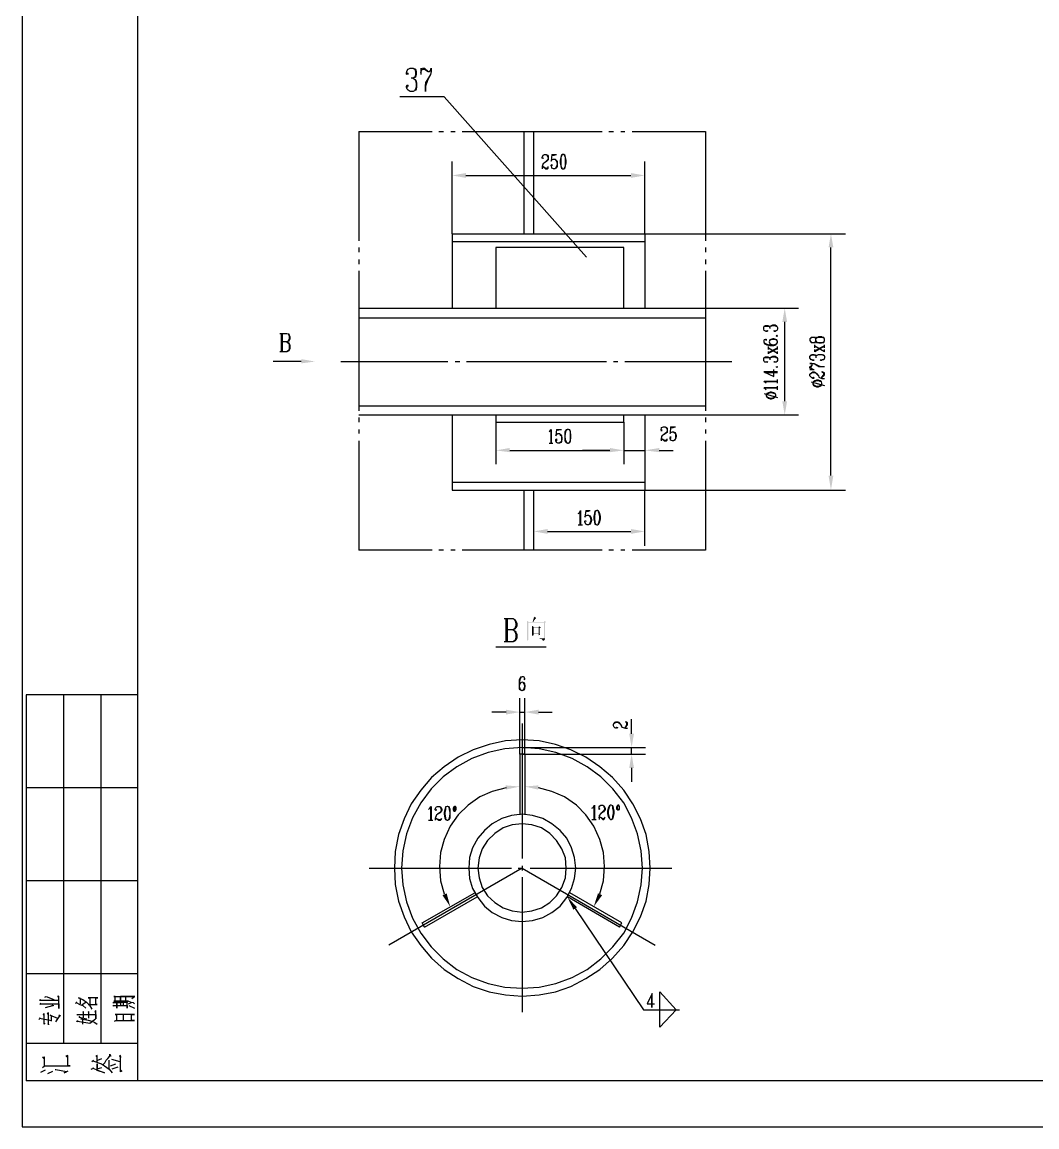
# Model space of a CAD drawing. Extents: x 51 to 246, y 3 to 417.
# Drawn here: x 51 to 122.6, y 3.3 to 81.2 of the extents above; entities that cross this region are included whole.
import ezdxf

# ---------------------------------------------------------------- set-up
doc = ezdxf.new("R2010")
doc.units = 0
doc.header["$MEASUREMENT"] = 0
doc.layers.add('_____1', color=160, linetype='Continuous')

msp = doc.modelspace()

# ---------------------------------------------------------------- hatches: boundary and pattern name
at = {"layer": '_____1'}
for points in [[(82.296, 70.527), (82.296, 70.188), (81.322, 70.358)], [(93.938, 70.527), (93.938, 70.188), (94.911, 70.358)], [(107.865, 65.278), (108.204, 65.278), (108.035, 66.251)], [(104.606, 60.028), (104.944, 60.028), (104.775, 61.002)], [(70.697, 57.404), (70.697, 57.107), (71.67, 57.234)], [(104.606, 54.44), (104.944, 54.44), (104.775, 53.467)], [(85.386, 51.138), (85.386, 50.842), (84.413, 50.969)], [(92.456, 51.138), (92.456, 50.842), (93.43, 50.969)], [(92.456, 51.138), (92.456, 50.842), (93.43, 50.969)], [(95.927, 51.138), (95.927, 50.842), (94.911, 50.969)], [(107.865, 49.191), (108.204, 49.191), (108.035, 48.175)], [(88.053, 45.423), (88.053, 45.085), (87.08, 45.254)], [(93.938, 45.423), (93.938, 45.085), (94.911, 45.254)], [(87.122, 39.243), (87.122, 39.2), (87.08, 39.158), (87.08, 39.073), (87.037, 39.031), (87.037, 38.946), (86.995, 38.862), (87.037, 38.862), (87.08, 38.904), (87.08, 38.946), (87.164, 39.031), (87.164, 39.073), (87.207, 39.073), (87.207, 39.116), (87.249, 39.116), (87.249, 39.158)], [(86.614, 38.946), (86.614, 38.862), (87.799, 38.819), (87.799, 37.761), (87.757, 37.719), (87.715, 37.719), (87.884, 37.719), (87.884, 38.819), (87.969, 38.862), (86.741, 38.862)], [(86.614, 38.862), (86.614, 37.549), (86.699, 37.592), (86.699, 38.819), (87.799, 38.819)], [(87.842, 38.946), (87.799, 38.862), (86.741, 38.862), (87.969, 38.862)], [(86.953, 38.608), (86.953, 38.481), (87.418, 38.481), (87.418, 38.1), (86.953, 38.1), (86.953, 37.888), (87.08, 37.93), (87.08, 38.057), (87.503, 38.057), (87.503, 38.438), (87.588, 38.481), (87.08, 38.523)], [(86.953, 38.481), (86.953, 38.1), (87.08, 38.1), (87.08, 38.481), (87.418, 38.481)], [(87.461, 38.565), (87.418, 38.523), (87.08, 38.523), (87.588, 38.481)], [(87.503, 38.057), (87.418, 38.057), (87.418, 37.93), (87.545, 37.973), (87.503, 38.015)], [(85.132, 32.681), (85.132, 32.342), (86.106, 32.512)], [(87.418, 32.681), (87.418, 32.342), (86.445, 32.512)], [(93.811, 30.988), (94.149, 30.988), (93.98, 30.014)], [(93.811, 28.575), (94.149, 28.575), (93.98, 29.548)], [(85.09, 27.347), (85.132, 27.051), (86.106, 27.262)], [(87.418, 27.347), (87.376, 27.051), (86.445, 27.262)], [(80.941, 19.727), (80.645, 19.6), (81.195, 18.796)], [(91.609, 19.727), (91.906, 19.6), (91.313, 18.796)], [(89.874, 18.584), (90.128, 18.753), (89.45, 19.473)]]:
    msp.add_hatch(color=7, dxfattribs=at).paths.add_polyline_path(points, is_closed=False)
msp.add_hatch(color=7, dxfattribs=at).paths.add_polyline_path([(87.503, 37.719), (87.503, 37.676), (87.63, 37.676), (87.63, 37.634), (87.672, 37.634), (87.715, 37.592), (87.715, 37.549), (87.799, 37.549), (87.842, 37.592), (87.842, 37.634), (87.884, 37.634), (87.884, 37.719)])

# ---------------------------------------------------------------- linework, layer by layer
at = {"layer": '_____1', "color": 7}
for p, q in [((51.012, 417.025), (51.012, 3.259)), ((79.121, 77.935), (79.121, 77.47)), ((80.772, 75.903), (77.639, 75.903)), ((90.805, 64.6), (80.772, 75.903)), ((74.761, 73.448), (74.761, 65.743)), ((74.761, 73.448), (79.925, 73.448)), ((80.391, 73.448), (80.73, 73.448)), ((81.238, 73.448), (81.534, 73.448)), ((82.042, 73.448), (91.906, 73.448)), ((86.402, 66.251), (86.402, 73.448)), ((87.08, 66.251), (87.08, 73.448)), ((92.371, 73.448), (92.71, 73.448)), ((93.218, 73.448), (93.514, 73.448)), ((94.022, 73.448), (99.187, 73.448)), ((99.187, 73.448), (99.187, 65.743)), ((88.35, 71.839), (88.688, 71.839)), ((81.322, 66.251), (81.322, 71.331)), ((94.911, 66.251), (94.911, 71.331)), ((82.296, 70.358), (93.938, 70.358)), ((81.322, 66.251), (81.322, 61.002)), ((81.322, 66.251), (94.911, 66.251)), ((94.911, 66.251), (94.911, 61.002)), ((94.911, 66.251), (109.051, 66.251)), ((81.322, 65.701), (94.911, 65.701)), ((74.761, 65.278), (74.761, 64.939)), ((93.43, 61.002), (93.43, 65.278)), ((99.187, 65.278), (99.187, 64.939)), ((108.035, 49.191), (108.035, 65.278)), ((74.761, 64.431), (74.761, 64.092)), ((99.187, 64.431), (99.187, 64.092)), ((74.761, 63.627), (74.761, 53.763)), ((99.187, 63.627), (99.187, 53.763)), ((74.761, 61.002), (99.187, 61.002)), ((99.187, 61.002), (105.749, 61.002)), ((74.761, 60.325), (99.187, 60.325)), ((104.775, 54.44), (104.775, 60.028)), ((69.3, 57.912), (69.3, 59.224)), ((69.342, 59.224), (69.342, 57.912)), ((103.632, 58.081), (103.632, 58.293)), ((103.632, 57.869), (104.267, 58.208)), ((103.632, 58.208), (104.267, 57.827)), ((103.632, 57.827), (104.267, 58.166)), ((103.632, 57.785), (103.632, 57.954)), ((104.267, 58.081), (104.267, 58.293)), ((104.267, 57.785), (104.267, 57.954)), ((106.892, 58.208), (106.892, 58.42)), ((106.892, 58.335), (107.569, 57.954)), ((106.892, 57.912), (106.892, 58.081)), ((107.569, 58.208), (107.569, 58.42)), ((107.569, 57.912), (107.569, 58.081)), ((70.697, 57.234), (68.707, 57.234)), ((73.491, 57.234), (81.026, 57.234)), ((81.534, 57.234), (81.873, 57.234)), ((82.338, 57.234), (92.202, 57.234)), ((92.71, 57.234), (93.006, 57.234)), ((93.514, 57.234), (101.05, 57.234)), ((103.378, 56.472), (104.267, 56.472)), ((106.553, 56.684), (106.849, 56.684)), ((104.267, 55.71), (104.267, 55.964)), ((104.267, 55.245), (104.267, 55.499)), ((106.638, 55.795), (107.569, 55.541)), ((103.336, 54.991), (104.267, 54.694)), ((74.761, 54.102), (99.187, 54.102)), ((74.761, 53.467), (99.187, 53.467)), ((74.761, 53.297), (74.761, 52.959)), ((84.413, 53.467), (84.413, 52.959)), ((93.43, 52.959), (93.43, 53.467)), ((94.911, 53.467), (94.911, 48.175)), ((94.911, 53.467), (94.911, 49.995)), ((99.187, 53.467), (105.749, 53.467)), ((99.187, 53.297), (99.187, 52.959)), ((74.761, 52.451), (74.761, 52.154)), ((84.413, 52.959), (93.43, 52.959)), ((84.413, 52.959), (84.413, 49.995)), ((88.688, 52.451), (89.027, 52.451)), ((93.43, 52.959), (93.43, 49.995)), ((93.43, 52.959), (93.43, 49.995)), ((96.732, 52.62), (97.07, 52.62)), ((99.187, 52.451), (99.187, 52.154)), ((74.761, 51.646), (74.761, 43.942)), ((88.18, 51.477), (88.434, 51.477)), ((99.187, 51.646), (99.187, 43.942)), ((85.386, 50.969), (92.456, 50.969)), ((92.456, 50.969), (90.509, 50.969)), ((93.43, 50.969), (94.911, 50.969)), ((95.927, 50.969), (96.901, 50.969)), ((81.322, 48.725), (94.911, 48.725)), ((86.402, 43.942), (86.402, 48.175)), ((87.08, 43.942), (87.08, 48.175)), ((90.339, 46.693), (90.339, 45.72)), ((90.763, 46.735), (91.059, 46.735)), ((88.053, 45.254), (93.938, 45.254)), ((90.212, 45.72), (90.509, 45.72)), ((79.925, 43.942), (74.761, 43.942)), ((80.73, 43.942), (80.391, 43.942)), ((81.534, 43.942), (81.238, 43.942)), ((91.906, 43.942), (82.042, 43.942)), ((92.71, 43.942), (92.371, 43.942)), ((93.514, 43.942), (93.218, 43.942)), ((99.187, 43.942), (94.022, 43.942)), ((85.132, 37.465), (85.132, 39.116)), ((85.217, 39.116), (85.217, 37.465)), ((84.413, 37.126), (87.969, 37.126)), ((51.308, 33.739), (51.308, 6.519)), ((59.182, 33.739), (51.308, 33.739)), ((53.933, 33.739), (53.933, 9.144)), ((56.557, 33.739), (56.557, 9.144)), ((86.106, 29.548), (86.106, 33.485)), ((86.445, 29.548), (86.445, 33.485)), ((85.132, 32.512), (84.116, 32.512)), ((86.106, 32.512), (86.445, 32.512)), ((87.418, 32.512), (88.392, 32.512)), ((93.98, 30.988), (93.98, 32.004)), ((86.275, 31.707), (86.275, 22.182)), ((86.275, 30.014), (94.954, 30.014)), ((93.98, 29.548), (93.98, 30.014)), ((86.275, 29.548), (94.954, 29.548)), ((86.445, 29.548), (86.445, 25.273)), ((93.98, 28.575), (93.98, 27.601)), ((59.182, 27.178), (51.308, 27.178)), ((79.798, 25.823), (79.798, 24.892)), ((91.313, 25.908), (91.313, 24.934)), ((91.186, 24.934), (91.482, 24.934)), ((79.671, 24.892), (79.968, 24.892)), ((75.48, 21.505), (85.513, 21.505)), ((86.275, 21.505), (76.877, 16.086)), ((85.979, 21.505), (86.318, 21.505)), ((86.275, 21.674), (86.275, 21.335)), ((86.275, 21.505), (95.631, 16.086)), ((86.826, 21.505), (96.816, 21.505)), ((59.182, 20.616), (51.308, 20.616)), ((86.275, 20.87), (86.275, 11.345)), ((79.206, 17.653), (82.931, 19.769)), ((79.375, 17.356), (83.1, 19.473)), ((93.133, 17.356), (89.45, 19.473)), ((90.001, 18.669), (94.827, 11.514)), ((79.375, 17.356), (79.206, 17.653)), ((59.182, 14.054), (51.308, 14.054)), ((95.377, 12.573), (95.377, 11.684)), ((95.97, 10.287), (95.97, 12.784)), ((55.245, 11.895), (55.499, 12.065)), ((57.404, 11.98), (57.489, 12.065)), ((58.166, 11.768), (58.166, 12.022)), ((58.505, 11.938), (58.716, 12.022)), ((58.547, 11.81), (58.928, 11.641)), ((58.759, 12.319), (58.928, 12.446)), ((94.827, 11.514), (97.367, 11.514)), ((59.182, 9.144), (51.308, 9.144)), ((56.346, 7.958), (56.642, 8.085)), ((57.15, 7.366), (57.15, 7.958)), ((57.319, 8.043), (57.912, 7.874)), ((52.324, 7.112), (52.663, 7.281)), ((52.451, 7.45), (52.578, 7.535)), ((52.832, 7.027), (53.171, 7.196)), ((57.235, 7.577), (57.616, 7.704)), ((57.362, 7.366), (57.785, 7.493)), ((59.182, 6.519), (51.308, 6.519)), ((51.012, 3.259), (245.872, 3.259))]:
    msp.add_line(p, q, dxfattribs=at)
for points in [[(242.612, 6.519), (59.182, 6.519), (59.182, 413.766)], [(78.147, 77.597), (78.232, 77.512), (78.147, 77.47), (78.105, 77.512), (78.105, 77.597), (78.147, 77.766), (78.232, 77.851), (78.359, 77.935), (78.571, 77.935), (78.74, 77.851), (78.782, 77.681), (78.782, 77.47), (78.74, 77.3), (78.571, 77.216), (78.444, 77.216)], [(78.571, 77.935), (78.698, 77.851), (78.74, 77.681), (78.74, 77.47), (78.698, 77.3), (78.571, 77.216), (78.698, 77.131), (78.782, 77.004), (78.825, 76.835), (78.825, 76.581), (78.782, 76.454), (78.74, 76.369), (78.571, 76.284), (78.359, 76.284), (78.232, 76.369), (78.147, 76.454), (78.105, 76.581), (78.105, 76.665), (78.147, 76.75), (78.232, 76.665), (78.147, 76.581)], [(79.121, 77.597), (79.163, 77.766), (79.248, 77.935), (79.375, 77.935), (79.629, 77.681), (79.714, 77.681), (79.798, 77.766), (79.841, 77.935)], [(79.841, 77.935), (79.841, 77.681), (79.798, 77.47), (79.587, 77.046), (79.46, 76.665), (79.46, 76.284)], [(79.163, 77.766), (79.248, 77.851), (79.375, 77.851), (79.629, 77.681)], [(79.798, 77.47), (79.544, 77.046), (79.46, 76.919), (79.417, 76.665), (79.417, 76.284)], [(78.74, 77.046), (78.782, 76.835), (78.782, 76.581), (78.74, 76.454), (78.698, 76.369)], [(87.715, 71.628), (87.757, 71.585), (87.715, 71.543), (87.672, 71.585), (87.672, 71.628), (87.757, 71.797), (87.842, 71.839), (87.969, 71.839), (88.053, 71.797), (88.096, 71.712), (88.096, 71.458), (88.011, 71.374), (87.842, 71.247), (87.757, 71.204), (87.715, 71.12), (87.672, 70.993), (87.672, 70.823)], [(87.969, 71.839), (88.011, 71.797), (88.096, 71.628), (88.096, 71.543), (88.053, 71.458), (87.842, 71.247)], [(88.35, 71.839), (88.307, 71.374), (88.35, 71.458), (88.477, 71.501), (88.561, 71.501), (88.646, 71.458), (88.731, 71.374), (88.731, 70.993), (88.646, 70.866), (88.561, 70.823), (88.477, 70.823), (88.35, 70.866), (88.35, 70.95), (88.307, 71.035), (88.307, 71.077), (88.35, 71.12), (88.35, 71.035)], [(88.35, 71.797), (88.519, 71.797), (88.688, 71.839)], [(89.112, 71.839), (89.027, 71.797), (88.985, 71.628), (88.942, 71.416), (88.942, 71.247), (88.985, 71.035), (89.027, 70.866), (89.112, 70.823), (89.196, 70.823), (89.281, 70.866), (89.323, 71.035), (89.366, 71.247), (89.366, 71.416), (89.323, 71.628), (89.281, 71.797), (89.196, 71.839), (89.112, 71.839), (89.069, 71.797), (88.985, 71.628), (88.985, 71.035), (89.069, 70.866), (89.112, 70.823)], [(89.196, 70.823), (89.239, 70.866), (89.323, 71.035), (89.323, 71.628), (89.239, 71.797)], [(87.672, 70.95), (87.715, 70.993), (87.757, 70.993), (87.926, 70.866), (88.011, 70.866), (88.096, 70.95), (88.096, 70.993)], [(87.757, 70.993), (87.926, 70.823), (88.053, 70.823), (88.096, 70.866), (88.096, 70.993)], [(88.561, 71.501), (88.688, 71.374), (88.731, 71.204), (88.731, 71.12), (88.688, 70.993), (88.604, 70.866), (88.561, 70.823)], [(93.43, 65.278), (84.413, 65.278), (84.413, 61.002)], [(69.173, 59.224), (69.681, 59.224), (69.808, 59.182), (69.85, 59.097), (69.892, 58.97), (69.892, 58.843), (69.808, 58.674), (69.681, 58.631)], [(69.681, 59.224), (69.765, 59.182), (69.808, 59.097), (69.85, 58.97), (69.85, 58.843), (69.765, 58.674), (69.681, 58.631), (69.342, 58.631)], [(103.293, 59.647), (103.336, 59.732), (103.674, 59.732), (103.717, 59.647), (103.759, 59.732), (103.844, 59.774), (103.928, 59.817), (104.098, 59.817), (104.182, 59.774), (104.225, 59.732), (104.267, 59.647), (104.267, 59.52), (104.225, 59.435), (104.182, 59.393), (104.098, 59.351), (104.055, 59.351), (104.013, 59.393), (104.055, 59.435), (104.098, 59.393)], [(103.463, 59.393), (103.505, 59.435), (103.59, 59.393), (103.505, 59.351), (103.463, 59.351), (103.378, 59.393), (103.336, 59.435), (103.293, 59.52), (103.293, 59.647), (103.336, 59.732), (103.42, 59.774), (103.59, 59.774), (103.674, 59.732), (103.717, 59.647), (103.717, 59.563)], [(103.801, 59.732), (103.928, 59.774), (104.098, 59.774), (104.182, 59.732), (104.225, 59.732)], [(69.681, 58.631), (69.808, 58.547), (69.85, 58.504), (69.892, 58.377), (69.892, 58.166), (69.85, 58.038), (69.808, 57.996), (69.681, 57.912), (69.173, 57.912)], [(69.681, 58.631), (69.808, 58.504), (69.85, 58.377), (69.85, 58.166), (69.808, 58.038), (69.681, 57.912)], [(103.42, 58.758), (103.505, 58.758), (103.463, 58.801), (103.42, 58.801), (103.336, 58.758), (103.293, 58.716), (103.293, 58.631), (103.336, 58.504), (103.505, 58.42), (103.717, 58.377), (104.013, 58.377), (104.14, 58.42), (104.225, 58.504), (104.267, 58.589), (104.267, 58.631), (104.225, 58.758), (104.14, 58.801), (104.013, 58.843), (103.928, 58.843), (103.801, 58.801), (103.717, 58.758), (103.674, 58.631), (103.717, 58.504), (103.801, 58.462), (103.928, 58.42)], [(103.293, 58.631), (103.336, 58.547), (103.505, 58.462), (103.717, 58.42), (104.013, 58.42), (104.14, 58.462), (104.225, 58.504), (104.267, 58.589)], [(104.267, 58.631), (104.225, 58.716), (104.14, 58.758), (104.013, 58.801), (103.928, 58.801), (103.801, 58.758), (103.717, 58.716)], [(106.553, 58.716), (106.638, 58.589), (106.934, 58.589), (106.976, 58.716), (106.976, 58.843), (106.934, 58.928), (106.638, 58.928), (106.553, 58.843), (106.553, 58.716), (106.638, 58.631), (106.722, 58.589), (106.849, 58.589), (106.934, 58.631), (106.976, 58.716)], [(106.976, 58.843), (106.934, 58.885), (106.849, 58.928), (106.722, 58.928), (106.553, 58.843)], [(106.976, 58.716), (107.019, 58.589), (107.103, 58.589), (107.188, 58.547), (107.357, 58.547), (107.442, 58.589), (107.527, 58.589), (107.569, 58.716), (107.569, 58.843), (107.527, 58.928), (107.442, 58.928), (107.357, 58.97), (107.188, 58.97), (107.103, 58.928), (107.019, 58.928), (106.976, 58.843)], [(106.976, 58.716), (107.019, 58.631), (107.103, 58.589), (107.442, 58.589), (107.527, 58.631), (107.569, 58.716)], [(107.569, 58.843), (107.527, 58.885), (107.442, 58.928), (107.103, 58.928), (107.019, 58.885)], [(106.765, 57.361), (106.849, 57.361), (106.807, 57.319), (106.765, 57.319), (106.68, 57.361), (106.638, 57.361), (106.553, 57.488), (106.553, 57.615), (106.638, 57.7), (106.722, 57.742), (106.849, 57.742), (106.934, 57.7), (106.976, 57.615), (106.976, 57.488)], [(106.553, 57.615), (106.722, 57.7), (106.849, 57.7), (106.934, 57.658), (106.976, 57.615), (107.019, 57.658), (107.146, 57.742), (107.442, 57.742), (107.527, 57.7), (107.569, 57.615), (107.569, 57.488), (107.527, 57.361), (107.442, 57.361), (107.357, 57.319), (107.315, 57.319), (107.273, 57.361), (107.357, 57.361)], [(106.892, 57.954), (107.569, 58.335), (106.892, 57.996)], [(107.103, 57.7), (107.23, 57.742), (107.357, 57.742), (107.442, 57.7), (107.527, 57.658)], [(103.293, 57.446), (103.336, 57.531), (103.674, 57.531), (103.717, 57.446), (103.759, 57.531), (103.928, 57.615), (104.098, 57.615), (104.182, 57.573), (104.225, 57.531), (104.267, 57.446), (104.267, 57.319), (104.225, 57.234), (104.182, 57.192), (104.013, 57.192), (104.055, 57.234), (104.098, 57.192)], [(103.463, 57.192), (103.505, 57.234), (103.59, 57.192), (103.378, 57.192), (103.336, 57.234), (103.293, 57.319), (103.293, 57.446), (103.336, 57.531), (103.42, 57.573), (103.59, 57.573), (103.674, 57.531), (103.717, 57.446), (103.717, 57.361)], [(103.801, 57.531), (103.928, 57.573), (104.098, 57.573), (104.182, 57.531), (104.225, 57.531)], [(106.765, 56.684), (106.68, 56.726), (106.553, 56.769), (106.553, 56.853), (106.722, 56.98), (106.722, 57.065), (106.68, 57.107), (106.553, 57.107)], [(106.553, 57.107), (106.849, 57.107), (107.188, 56.938), (107.315, 56.896), (107.569, 56.896)], [(106.68, 56.726), (106.638, 56.769), (106.638, 56.853), (106.722, 56.98)], [(106.849, 57.107), (107.103, 56.938), (107.188, 56.896), (107.569, 56.896)], [(104.267, 56.515), (103.293, 56.515), (104.013, 56.176), (104.013, 56.684)], [(106.765, 56.091), (106.807, 56.134), (106.849, 56.091), (106.807, 56.049), (106.765, 56.049), (106.68, 56.091), (106.553, 56.218), (106.553, 56.345), (106.68, 56.472), (106.765, 56.515), (106.849, 56.515), (106.934, 56.472), (107.019, 56.388), (107.146, 56.218), (107.188, 56.134), (107.273, 56.091), (107.4, 56.049), (107.569, 56.049)], [(106.553, 56.345), (106.638, 56.388), (106.68, 56.43), (106.765, 56.472), (106.849, 56.472), (106.934, 56.43), (107.146, 56.218)], [(107.442, 56.049), (107.4, 56.091), (107.4, 56.134), (107.527, 56.303), (107.527, 56.388), (107.4, 56.515)], [(107.4, 56.134), (107.569, 56.303), (107.569, 56.43), (107.527, 56.472), (107.4, 56.515)], [(103.463, 55.71), (103.42, 55.753), (103.293, 55.837), (104.267, 55.837), (103.336, 55.837)], [(103.463, 55.245), (103.42, 55.287), (103.293, 55.372), (104.267, 55.372), (103.336, 55.372)], [(106.765, 55.668), (106.807, 55.541), (106.892, 55.499), (107.019, 55.456), (107.146, 55.456), (107.273, 55.499), (107.357, 55.541), (107.4, 55.668), (107.4, 55.71), (107.357, 55.795), (107.273, 55.88), (107.146, 55.922), (107.019, 55.922), (106.892, 55.88), (106.807, 55.795), (106.765, 55.71), (106.765, 55.668), (106.807, 55.583), (106.892, 55.541), (107.019, 55.499), (107.146, 55.499), (107.273, 55.541), (107.357, 55.583), (107.4, 55.668)], [(107.4, 55.71), (107.357, 55.795), (107.273, 55.837), (107.146, 55.88), (107.019, 55.88), (106.892, 55.837), (106.807, 55.795), (106.765, 55.71)], [(103.463, 54.821), (103.505, 54.737), (103.632, 54.652), (103.759, 54.61), (103.844, 54.61), (104.013, 54.652), (104.098, 54.737), (104.14, 54.821), (104.14, 54.863), (104.098, 54.991), (104.013, 55.033), (103.844, 55.075), (103.759, 55.075), (103.632, 55.033), (103.505, 54.991), (103.463, 54.863), (103.463, 54.821), (103.505, 54.737), (103.759, 54.652), (103.844, 54.652), (104.013, 54.694), (104.098, 54.737), (104.14, 54.821)], [(104.14, 54.863), (104.098, 54.948), (104.013, 54.991), (103.844, 55.033), (103.759, 55.033), (103.632, 54.991), (103.505, 54.948), (103.463, 54.863)], [(81.322, 53.467), (81.322, 48.175), (94.911, 48.175)], [(88.18, 52.281), (88.223, 52.324), (88.307, 52.451), (88.307, 51.477), (88.307, 52.408)], [(88.688, 52.451), (88.646, 51.985), (88.688, 52.07), (88.773, 52.154), (88.9, 52.154), (88.985, 52.07), (89.027, 51.985), (89.069, 51.858), (89.069, 51.773), (89.027, 51.604), (88.985, 51.519), (88.9, 51.477), (88.773, 51.477), (88.688, 51.519), (88.688, 51.562), (88.646, 51.646), (88.646, 51.731), (88.688, 51.773), (88.688, 51.646)], [(88.688, 52.408), (88.858, 52.408), (89.027, 52.451)], [(89.45, 52.451), (89.366, 52.408), (89.281, 52.281), (89.281, 51.646), (89.366, 51.519), (89.45, 51.477), (89.535, 51.477), (89.62, 51.519), (89.662, 51.646), (89.704, 51.9), (89.704, 52.027), (89.662, 52.281), (89.62, 52.408), (89.535, 52.451), (89.45, 52.451), (89.366, 52.366), (89.323, 52.281), (89.281, 52.027), (89.281, 51.9), (89.323, 51.646), (89.366, 51.562), (89.45, 51.477)], [(89.535, 51.477), (89.62, 51.562), (89.662, 51.646), (89.662, 52.281), (89.62, 52.366), (89.577, 52.408)], [(96.097, 52.451), (96.097, 52.324), (96.054, 52.408), (96.054, 52.451), (96.097, 52.535), (96.097, 52.578), (96.224, 52.62), (96.351, 52.62), (96.435, 52.578), (96.478, 52.535), (96.478, 52.239), (96.224, 52.07), (96.139, 52.027), (96.097, 51.943), (96.054, 51.773), (96.054, 51.646)], [(96.351, 52.62), (96.435, 52.535), (96.478, 52.451), (96.478, 52.324), (96.435, 52.239), (96.351, 52.154), (96.224, 52.07)], [(96.732, 52.62), (96.689, 52.154), (96.732, 52.239), (96.859, 52.281), (96.943, 52.281), (97.028, 52.239), (97.07, 52.154), (97.113, 52.027), (97.113, 51.943), (97.07, 51.773), (97.028, 51.688), (96.943, 51.646), (96.859, 51.646), (96.732, 51.688), (96.732, 51.731), (96.689, 51.816), (96.689, 51.858), (96.732, 51.943), (96.732, 51.816)], [(96.732, 52.578), (96.901, 52.578), (97.07, 52.62)], [(96.943, 52.281), (97.07, 52.154), (97.07, 51.773), (96.943, 51.646)], [(88.9, 52.154), (88.942, 52.07), (89.027, 51.985), (89.027, 51.604), (88.9, 51.477)], [(96.054, 51.731), (96.097, 51.773), (96.139, 51.773), (96.308, 51.688), (96.393, 51.688), (96.478, 51.731), (96.478, 51.773)], [(96.139, 51.773), (96.308, 51.646), (96.435, 51.646), (96.478, 51.688), (96.478, 51.773)], [(94.911, 44.238), (94.911, 48.175), (109.051, 48.175)], [(90.212, 46.524), (90.297, 46.566), (90.382, 46.735), (90.382, 45.72)], [(90.763, 46.735), (90.678, 46.27), (90.763, 46.355), (90.847, 46.397), (90.932, 46.397), (91.059, 46.355), (91.101, 46.27), (91.144, 46.101), (91.144, 46.016), (91.059, 45.762), (90.932, 45.72), (90.847, 45.72), (90.763, 45.762), (90.678, 45.931), (90.678, 45.974), (90.72, 46.016), (90.763, 45.974), (90.72, 45.931)], [(90.763, 46.693), (90.932, 46.693), (91.059, 46.735)], [(90.932, 46.397), (91.017, 46.355), (91.059, 46.27), (91.101, 46.101), (91.101, 46.016), (91.017, 45.762), (90.932, 45.72)], [(91.525, 46.735), (91.398, 46.693), (91.355, 46.524), (91.313, 46.312), (91.313, 46.143), (91.355, 45.931), (91.398, 45.762), (91.525, 45.72), (91.567, 45.72), (91.652, 45.762), (91.736, 45.931), (91.779, 46.143), (91.779, 46.312), (91.736, 46.524), (91.652, 46.693), (91.567, 46.735), (91.525, 46.735), (91.44, 46.693), (91.398, 46.609), (91.398, 46.524), (91.355, 46.312), (91.355, 46.143), (91.398, 45.931), (91.398, 45.847), (91.44, 45.762), (91.525, 45.72)], [(91.567, 45.72), (91.652, 45.762), (91.652, 45.847), (91.694, 45.931), (91.736, 46.143), (91.736, 46.312), (91.694, 46.524), (91.652, 46.609), (91.652, 46.693)], [(85.005, 39.116), (85.64, 39.116), (85.767, 39.031), (85.894, 38.777), (85.894, 38.608), (85.81, 38.481), (85.767, 38.396), (85.64, 38.311)], [(85.64, 39.116), (85.725, 39.031), (85.767, 38.946), (85.81, 38.777), (85.81, 38.608), (85.767, 38.481), (85.725, 38.396), (85.64, 38.311), (85.217, 38.311)], [(85.64, 38.311), (85.767, 38.227), (85.81, 38.142), (85.894, 38.015), (85.894, 37.761), (85.81, 37.592), (85.767, 37.549), (85.64, 37.465), (85.005, 37.465)], [(85.64, 38.311), (85.725, 38.227), (85.767, 38.142), (85.81, 38.015), (85.81, 37.761), (85.767, 37.592), (85.64, 37.465)], [(86.402, 34.882), (86.402, 34.798), (86.445, 34.84), (86.445, 34.882), (86.402, 34.967), (86.36, 35.009), (86.275, 35.009), (86.148, 34.967), (86.064, 34.798), (86.064, 34.163), (86.148, 34.078), (86.233, 34.035), (86.275, 34.035), (86.402, 34.078), (86.445, 34.163), (86.487, 34.332), (86.487, 34.374), (86.445, 34.501), (86.402, 34.586), (86.275, 34.628), (86.148, 34.586), (86.106, 34.501), (86.064, 34.374)], [(86.275, 35.009), (86.191, 34.967), (86.106, 34.798), (86.064, 34.586), (86.064, 34.332), (86.106, 34.163), (86.148, 34.078), (86.233, 34.035)], [(86.275, 34.035), (86.36, 34.078), (86.402, 34.163), (86.445, 34.332), (86.445, 34.374), (86.402, 34.501), (86.36, 34.586)], [(92.879, 31.411), (92.922, 31.453), (93.006, 31.411), (92.922, 31.369), (92.879, 31.369), (92.795, 31.411), (92.752, 31.453), (92.71, 31.538), (92.71, 31.665), (92.752, 31.75), (92.795, 31.792), (92.879, 31.834), (93.006, 31.834), (93.091, 31.792), (93.176, 31.707), (93.303, 31.453), (93.557, 31.369), (93.684, 31.369)], [(92.71, 31.665), (92.795, 31.75), (92.879, 31.792), (93.006, 31.792), (93.091, 31.75), (93.176, 31.665), (93.26, 31.538)], [(93.599, 31.369), (93.557, 31.411), (93.557, 31.453), (93.641, 31.623), (93.641, 31.707), (93.599, 31.792), (93.557, 31.834)], [(93.557, 31.453), (93.684, 31.623), (93.684, 31.75), (93.641, 31.792), (93.557, 31.834)], [(86.445, 29.548), (86.106, 29.548), (86.106, 25.273)], [(85.132, 27.178), (84.159, 26.924), (83.27, 26.543), (82.465, 25.95), (81.746, 25.273), (81.195, 24.468), (80.772, 23.537), (80.518, 22.606), (80.433, 21.632), (80.518, 20.616), (80.772, 19.685)], [(91.736, 19.685), (91.99, 20.616), (92.075, 21.632), (91.99, 22.606), (91.736, 23.537), (91.313, 24.468), (90.763, 25.273), (90.085, 25.95), (89.239, 26.543), (88.35, 26.924), (87.418, 27.178)], [(79.671, 25.654), (79.756, 25.738), (79.841, 25.865), (79.841, 24.892)], [(80.179, 25.654), (80.222, 25.611), (80.179, 25.569), (80.137, 25.611), (80.137, 25.654), (80.179, 25.781), (80.222, 25.823), (80.306, 25.865), (80.433, 25.865), (80.518, 25.823), (80.56, 25.781), (80.603, 25.654), (80.603, 25.569), (80.56, 25.484), (80.476, 25.4), (80.222, 25.273), (80.137, 25.019), (80.137, 24.892)], [(80.433, 25.865), (80.518, 25.781), (80.56, 25.654), (80.56, 25.569), (80.518, 25.484), (80.433, 25.4), (80.306, 25.315)], [(80.984, 25.865), (80.857, 25.823), (80.814, 25.654), (80.772, 25.442), (80.772, 25.315), (80.814, 25.061), (80.857, 24.934), (80.984, 24.892), (81.026, 24.892), (81.111, 24.934), (81.195, 25.061), (81.195, 25.654), (81.111, 25.823), (81.026, 25.865), (80.984, 25.865), (80.899, 25.823), (80.857, 25.781), (80.857, 25.654), (80.814, 25.442), (80.814, 25.315), (80.857, 25.061), (80.857, 24.976), (80.899, 24.934), (80.984, 24.892)], [(81.026, 24.892), (81.111, 24.976), (81.153, 25.061), (81.195, 25.315), (81.195, 25.442), (81.153, 25.654), (81.111, 25.781), (81.068, 25.823)], [(81.576, 25.865), (81.492, 25.865), (81.449, 25.823), (81.407, 25.738), (81.407, 25.611), (81.449, 25.527)], [(81.492, 25.865), (81.449, 25.823), (81.449, 25.527), (81.534, 25.527), (81.576, 25.569), (81.619, 25.654), (81.619, 25.781), (81.576, 25.865)], [(81.534, 25.527), (81.576, 25.569), (81.576, 25.865)], [(91.186, 25.738), (91.271, 25.781), (91.355, 25.95), (91.355, 24.934)], [(91.694, 25.738), (91.736, 25.696), (91.694, 25.654), (91.694, 25.823), (91.736, 25.908), (91.821, 25.95), (91.948, 25.95), (92.033, 25.908), (92.117, 25.738), (92.117, 25.654), (92.075, 25.569), (91.99, 25.484), (91.821, 25.357), (91.694, 25.23), (91.694, 24.934)], [(91.948, 25.95), (92.033, 25.908), (92.033, 25.823), (92.075, 25.738), (92.075, 25.654), (92.033, 25.569), (91.821, 25.357)], [(92.498, 25.95), (92.414, 25.908), (92.329, 25.738), (92.287, 25.527), (92.287, 25.357), (92.329, 25.146), (92.414, 25.019), (92.498, 24.934), (92.541, 24.934), (92.668, 25.019), (92.71, 25.146), (92.752, 25.357), (92.752, 25.527), (92.71, 25.738), (92.668, 25.908), (92.541, 25.95), (92.498, 25.95), (92.414, 25.908), (92.414, 25.823), (92.371, 25.738), (92.329, 25.527), (92.329, 25.357), (92.371, 25.146), (92.414, 25.061), (92.414, 25.019), (92.498, 24.934)], [(92.541, 24.934), (92.625, 25.019), (92.668, 25.061), (92.668, 25.146), (92.71, 25.357), (92.71, 25.527), (92.668, 25.738), (92.668, 25.823), (92.625, 25.908)], [(93.091, 25.95), (93.006, 25.95), (92.964, 25.908), (92.922, 25.781), (92.922, 25.696), (93.006, 25.611)], [(93.006, 25.95), (93.006, 25.908), (92.964, 25.781), (92.964, 25.696), (93.006, 25.611), (93.049, 25.611), (93.133, 25.654), (93.133, 25.823), (93.091, 25.95)], [(93.049, 25.611), (93.091, 25.654), (93.133, 25.738), (93.133, 25.823), (93.091, 25.95)], [(80.137, 24.976), (80.179, 25.019), (80.222, 25.019), (80.391, 24.934), (80.476, 24.934), (80.56, 24.976), (80.603, 25.019)], [(80.222, 25.019), (80.391, 24.892), (80.518, 24.892), (80.56, 24.934), (80.603, 25.019)], [(91.694, 25.061), (91.694, 25.103), (91.779, 25.103), (91.948, 25.019), (92.033, 25.019), (92.075, 25.061), (92.117, 25.103)], [(91.779, 25.103), (91.948, 24.934), (92.033, 24.934), (92.117, 25.103)], [(93.133, 17.356), (93.303, 17.653), (89.62, 19.769)], [(52.282, 11.895), (52.324, 11.98), (52.282, 11.938), (53.594, 11.938), (53.594, 11.599), (53.594, 12.488), (53.509, 12.446), (53.594, 12.403)], [(95.419, 11.684), (95.419, 12.657), (95.081, 11.938), (95.589, 11.938)], [(95.97, 10.287), (97.113, 11.514), (95.97, 12.784)], [(52.239, 12.192), (52.324, 12.234), (52.282, 12.192), (53.594, 12.192)], [(52.62, 12.403), (52.705, 12.446), (53.255, 12.234)], [(52.663, 11.684), (53.171, 11.81), (53.128, 11.853), (53.255, 11.81)], [(54.779, 11.98), (54.864, 12.022), (54.822, 12.022), (55.076, 11.895), (55.287, 11.81), (55.499, 11.641)], [(55.118, 11.938), (55.118, 12.319), (54.991, 12.361), (55.287, 12.234), (55.541, 12.065), (55.753, 11.853), (55.922, 11.557)], [(55.711, 11.853), (55.711, 11.895), (56.303, 11.895), (56.219, 11.895), (56.219, 12.361), (56.346, 12.361), (55.668, 12.361), (55.795, 12.361), (55.795, 11.895)], [(57.404, 11.768), (57.489, 11.853), (57.446, 11.81), (58.42, 11.81), (58.42, 11.641), (58.42, 12.149), (58.42, 12.022), (57.446, 12.022), (57.7, 12.022), (57.7, 11.641), (57.7, 12.107), (57.7, 12.022), (57.954, 12.022), (57.954, 11.768)], [(57.573, 12.149), (57.573, 12.446), (57.489, 12.446), (58.97, 12.446), (57.954, 12.446), (57.954, 12.192), (57.954, 12.446), (58.293, 12.446), (58.293, 12.192)], [(57.489, 12.149), (58.462, 12.149), (58.674, 12.065), (58.843, 12.022), (58.928, 11.938)], [(52.197, 10.837), (52.282, 10.922), (52.239, 10.922), (53.086, 10.752)], [(52.578, 10.583), (52.62, 10.541), (52.578, 10.498), (52.578, 11.26), (52.493, 11.176), (52.536, 11.133)], [(52.832, 10.541), (52.874, 10.498), (52.874, 10.456), (52.874, 11.303), (52.79, 11.26), (52.832, 11.218)], [(53.086, 10.71), (53.086, 11.091), (53.001, 11.133), (53.509, 10.922), (53.382, 10.668), (53.679, 11.091), (53.594, 11.133), (53.721, 11.091)], [(54.864, 11.133), (54.906, 11.176), (56.219, 11.176), (56.219, 10.879), (56.219, 11.472), (56.134, 11.387), (56.219, 11.345)], [(55.033, 10.964), (55.076, 11.049), (55.033, 11.006), (55.584, 10.879)], [(55.33, 10.964), (55.33, 11.387), (55.287, 11.345), (55.33, 11.303)], [(55.711, 10.922), (55.711, 11.387), (55.668, 11.345), (55.711, 11.303)], [(57.531, 10.71), (57.616, 10.752), (58.928, 10.752), (58.716, 10.752), (58.716, 11.176), (58.928, 11.176), (57.573, 11.176), (57.658, 11.176), (57.658, 10.752), (58.166, 10.752), (58.166, 11.176)], [(54.864, 10.668), (54.906, 10.752), (54.906, 10.71), (55.795, 10.583), (56.176, 10.879)], [(55.287, 10.498), (55.287, 10.837), (55.16, 10.879), (55.668, 10.795), (55.922, 10.71), (56.134, 10.625), (56.303, 10.498)], [(52.536, 8.085), (52.451, 8.17), (52.578, 8.212), (52.578, 7.577), (54.398, 7.577), (54.229, 7.577), (54.229, 8.297), (54.102, 8.255), (54.229, 8.17)], [(55.922, 7.874), (56.049, 7.958), (56.007, 7.916), (56.6, 7.704), (56.811, 7.577), (57.15, 7.323), (57.362, 7.069)], [(56.303, 7.831), (56.303, 8.297), (56.219, 8.255), (56.303, 8.212)], [(56.684, 7.62), (56.854, 7.789), (56.938, 7.958), (57.065, 8.085), (57.192, 8.255), (57.192, 8.382), (57.277, 8.255)], [(57.954, 7.281), (58.039, 7.196), (57.954, 7.154), (57.954, 8.297), (57.87, 8.255), (57.997, 8.17)], [(54.229, 7.196), (53.975, 7.069), (54.144, 7.154), (53.382, 7.281), (53.34, 7.281)], [(55.88, 7.323), (56.049, 7.408), (56.007, 7.408), (56.811, 7.069), (56.303, 7.238), (56.303, 7.704), (56.303, 7.366), (56.642, 7.45)]]:
    msp.add_lwpolyline(points, dxfattribs=at)
for points in [[(104.225, 59.097), (104.267, 59.055), (104.225, 59.012), (104.182, 59.055)], [(104.225, 56.896), (104.267, 56.853), (104.225, 56.811), (104.182, 56.853)], [(95.292, 21.505), (95.208, 22.69), (94.996, 23.876), (94.615, 24.976), (94.065, 26.035), (93.43, 27.008), (92.625, 27.897), (91.736, 28.659), (90.763, 29.337), (89.704, 29.845), (88.604, 30.226), (87.461, 30.48), (86.275, 30.564), (85.09, 30.48), (83.947, 30.226), (82.804, 29.845), (81.746, 29.337), (80.772, 28.659), (79.883, 27.897), (79.121, 27.008), (78.444, 26.035), (77.936, 24.976), (77.555, 23.876), (77.301, 22.69), (77.258, 21.505), (77.301, 20.362), (77.555, 19.177), (77.936, 18.076), (78.444, 17.018), (79.121, 16.044), (79.883, 15.155), (80.772, 14.351), (81.746, 13.716), (82.804, 13.165), (83.947, 12.784), (85.09, 12.573), (86.275, 12.488), (87.461, 12.573), (88.604, 12.784), (89.704, 13.165), (90.763, 13.716), (91.736, 14.351), (92.625, 15.155), (93.43, 16.044), (94.065, 17.018), (94.615, 18.076), (94.996, 19.177), (95.208, 20.362)], [(94.742, 21.505), (94.657, 22.733), (94.403, 23.918), (93.98, 25.061), (93.43, 26.119), (92.668, 27.093), (91.821, 27.94), (90.847, 28.659), (89.789, 29.252), (88.646, 29.675), (87.461, 29.929), (86.275, 30.014), (85.048, 29.929), (83.862, 29.675), (82.719, 29.252), (81.661, 28.659), (80.687, 27.94), (79.841, 27.093), (79.121, 26.119), (78.528, 25.061), (78.105, 23.918), (77.851, 22.733), (77.766, 21.505), (77.851, 20.32), (78.105, 19.134), (78.528, 17.991), (79.121, 16.933), (79.841, 15.959), (80.687, 15.113), (81.661, 14.351), (82.719, 13.8), (83.862, 13.377), (85.048, 13.123), (86.275, 13.038), (87.461, 13.123), (88.646, 13.377), (89.789, 13.8), (90.847, 14.351), (91.821, 15.113), (92.668, 15.959), (93.43, 16.933), (93.98, 17.991), (94.403, 19.134), (94.657, 20.32)], [(90.043, 21.505), (89.958, 22.267), (89.747, 22.944), (89.408, 23.622), (88.942, 24.172), (88.35, 24.638), (87.715, 25.019), (86.995, 25.23), (86.275, 25.315), (85.513, 25.23), (84.836, 25.019), (84.159, 24.638), (83.608, 24.172), (83.143, 23.622), (82.762, 22.944), (82.55, 22.267), (82.508, 21.505), (82.55, 20.785), (82.762, 20.066), (83.143, 19.431), (83.608, 18.838), (84.159, 18.372), (84.836, 18.034), (85.513, 17.822), (86.275, 17.737), (86.995, 17.822), (87.715, 18.034), (88.35, 18.372), (88.942, 18.838), (89.408, 19.431), (89.747, 20.066), (89.958, 20.785)], [(89.366, 21.505), (89.323, 22.225), (89.069, 22.86), (88.688, 23.452), (88.223, 23.96), (87.63, 24.341), (86.953, 24.553), (86.275, 24.638), (85.556, 24.553), (84.921, 24.341), (84.328, 23.96), (83.82, 23.452), (83.439, 22.86), (83.227, 22.225), (83.143, 21.505), (83.227, 20.828), (83.439, 20.15), (83.82, 19.558), (84.328, 19.092), (84.921, 18.711), (85.556, 18.499), (86.275, 18.415), (86.953, 18.499), (87.63, 18.711), (88.223, 19.092), (88.688, 19.558), (89.069, 20.15), (89.323, 20.828)]]:
    msp.add_lwpolyline(points, close=True, dxfattribs=at)

doc.saveas('drawing.dxf')
